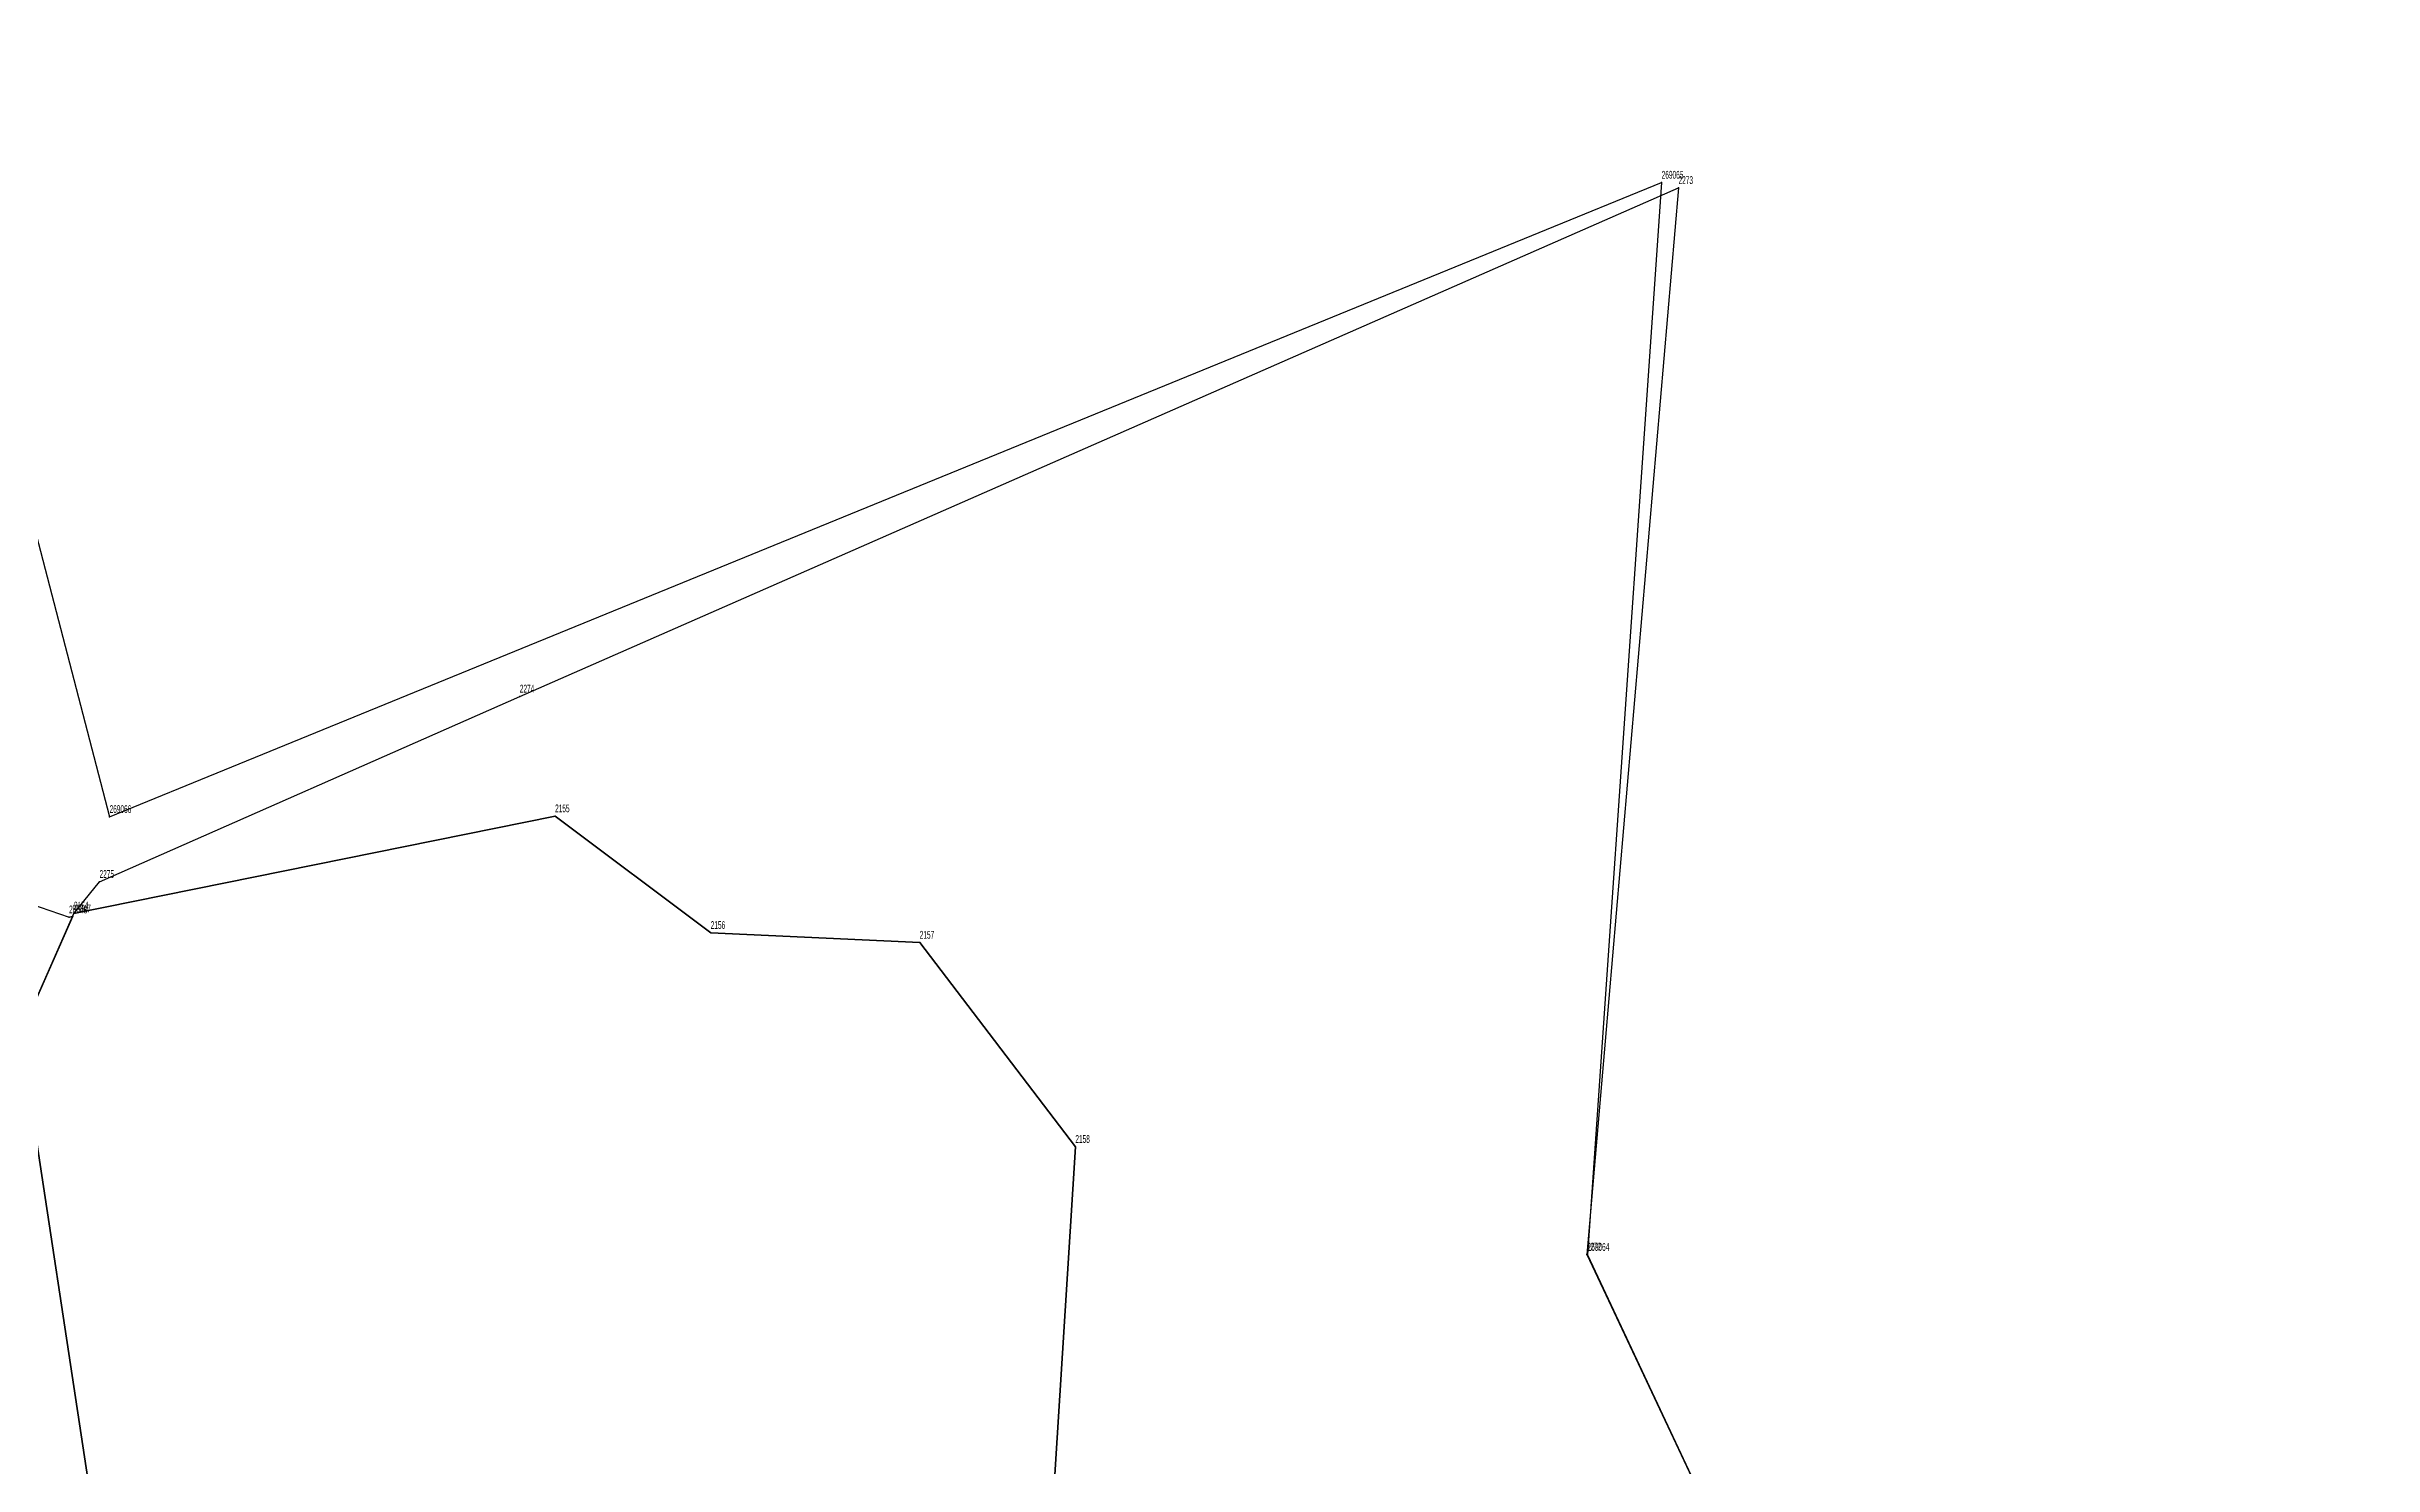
# Model space of a CAD drawing. Extents: x 1277570 to 1279623, y 422293 to 424918.
# Drawn here: x 1278856 to 1279490, y 423441 to 423827 of the extents above; entities that cross this region are included whole.
import ezdxf

# ---------------------------------------------------------------- set-up
doc = ezdxf.new("R2010")
doc.units = 0
doc.layers.get('0').update_dxf_attribs({"linetype": 'CONTINUOUS'})

# ---------------------------------------------------------------- blocks, each defined once
blk = doc.blocks.new('REGION3')
at = {"color": 7, "linetype": 'CONTINUOUS'}
for points in [[(1278863.349999, 423590.699998), (1278849.120002, 423558.400001), (1278868.970001, 423427.409999), (1278902.079999, 423275.260002), (1278902.079999, 423193.240002), (1278834.630001, 423182.65), (1278792.279998, 423326.860002), (1278759.17, 423349.35), (1278710.249998, 423358.619999), (1278620.220001, 423348.020002), (1278552.55, 423339.33), (1278552.030002, 423339.629998), (1278542.83, 423361.430002), (1278534.450002, 423381.310001), (1278531.530002, 423397.58), (1278572.530001, 423397.58), (1278576.869999, 423395.43), (1278610.800002, 423378.65), (1278655.35, 423385.839999), (1278681.82, 423390.099998), (1278706.499998, 423394.090002), (1278724.819999, 423397.040001), (1278740.440002, 423416.140001), (1278756.270001, 423435.479998), (1278772.110001, 423454.829998), (1278781.98, 423466.9), (1278787.65, 423486.410001), (1278794.640002, 423510.440001), (1278798.83, 423524.81), (1278804.350002, 423531.309999), (1278802.099999, 423536.079998), (1278803.03, 423539.259999), (1278810.020001, 423563.289998), (1278815.85, 423583.329999), (1278816.720002, 423587.38), (1278821.99, 423611.83), (1278824.220002, 423622.180001), (1278829.340002, 423609.200002), (1278833.350001, 423600.42), (1278862.370001, 423590.429998)], [(1278838.899999, 423505.44), (1278835.17, 423492.790002), (1278823.280001, 423466.579998), (1278799.979998, 423474.640002), (1278815.620002, 423493.09), (1278811.010001, 423502.859999), (1278806.409999, 423512.629999), (1278811.010001, 423523.259999), (1278823.08, 423545.409998), (1278827.880002, 423562.949998), (1278848.91, 423564.579999), (1278847.550001, 423548.270002), (1278844.080002, 423520.949998)]]:
    blk.add_lwpolyline(points, close=True, dxfattribs=at)

msp = doc.modelspace()

# ---------------------------------------------------------------- linework, layer by layer
at = {"color": 7, "linetype": 'CONTINUOUS'}
for points in [[(1278818.170002, 423829.819999), (1278873.380002, 423617.739998), (1279295.78, 423790.38), (1279275.63, 423498.559998), (1279336.97, 423367.979998), (1279489.450002, 423046.36), (1279364.139999, 422879.849998), (1279308.05, 422793.090002), (1279226.55, 422694.94), (1279141.540002, 422562.610001), (1279160.82, 422381.210001), (1278996.070002, 422323.359998), (1278928.590002, 422296.199999), (1278272.21, 422313.72)], [(1279223.570002, 423002.71), (1279226.210001, 423239.539998), (1279133.580002, 423240.860002), (1279126.970001, 423381.109998), (1279136.220001, 423527.960002), (1279093.869999, 423583.530002), (1279036.980001, 423586.179999), (1278994.629999, 423617.930002), (1278863.689998, 423591.469998), (1278870.659998, 423600.08), (1278985.029999, 423650.520002), (1279300.380001, 423788.929999), (1279275.44, 423498.690001), (1279337.06, 423367.86), (1279489.5, 423046.52)]]:
    msp.add_lwpolyline(points, dxfattribs=at)
msp.add_lwpolyline([(1279223.570002, 423002.71), (1278938.550001, 422974.639999), (1278869.729998, 423054.520002), (1278721.580002, 423032.039998), (1278682.470001, 423097.979998), (1278636.199999, 423203.829999), (1278607.050002, 423320.249999), (1278620.3, 423348.030002), (1278710.249998, 423358.619999), (1278759.17, 423349.35), (1278792.279998, 423326.860002), (1278834.630001, 423182.65), (1278902.079999, 423193.240002), (1278902.079999, 423275.260002), (1278868.970001, 423427.409999), (1278849.120002, 423558.400001), (1278863.689998, 423591.469998), (1278994.629999, 423617.930002), (1279036.980001, 423586.179999), (1279093.869999, 423583.530002), (1279136.220001, 423527.960002), (1279126.970001, 423381.109998), (1279133.580002, 423240.860002), (1279226.210001, 423239.539998)], close=True, dxfattribs=at)
at = {"color": 7}
for p in [(1279295.78, 423790.38), (1279300.380001, 423788.929999), (1278985.029999, 423650.520002), (1278873.380002, 423617.739998), (1278994.629999, 423617.930002), (1278870.659998, 423600.08), (1278862.370001, 423590.429998), (1278863.349999, 423590.699998), (1278863.689998, 423591.469998), (1279036.980001, 423586.179999), (1279093.869999, 423583.530002), (1279136.220001, 423527.960002), (1279275.44, 423498.690001), (1279275.63, 423498.559998)]:
    msp.add_point(p, dxfattribs=at)

# ---------------------------------------------------------------- block references
msp.add_blockref('REGION3', (0, 0), dxfattribs=at)

# ---------------------------------------------------------------- texts
at = {"color": 7, "width": 0.5}
for s, height, p in [('269065', 2.122557, (1279295.78, 423791.452441)), ('2273', 2.122561, (1279300.380001, 423790.002441)), ('2274', 2.122557, (1278985.029999, 423651.592442)), ('269066', 2.122561, (1278873.380002, 423618.81244)), ('2155', 2.122557, (1278994.629999, 423619.002442)), ('2275', 2.122557, (1278870.659998, 423601.15244)), ('25048', 2.122561, (1278862.370001, 423591.50244)), ('25047', 2.122557, (1278863.349999, 423591.772443)), ('2154', 2.122557, (1278863.689998, 423592.542443)), ('2156', 2.122561, (1279036.980001, 423587.252441)), ('2157', 2.122557, (1279093.869999, 423584.602443)), ('2158', 2.122557, (1279136.220001, 423529.032442)), ('2272', 2.122557, (1279275.44, 423499.762441)), ('269064', 2.122561, (1279275.63, 423499.63244))]:
    msp.add_text(s, height=height, dxfattribs=at).set_placement(p)

doc.saveas('drawing.dxf')
